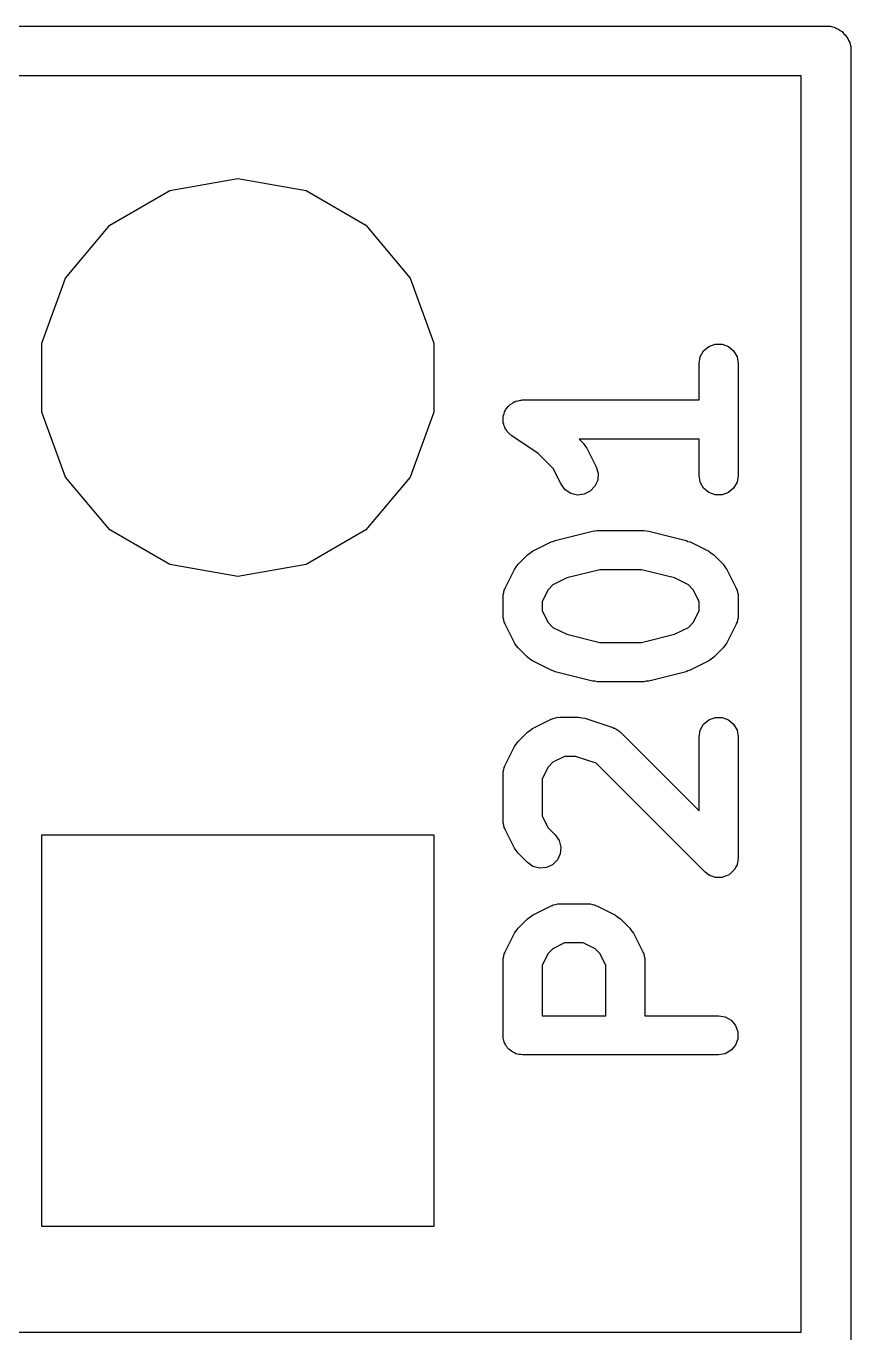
# Model space of a CAD drawing. Extents: x 51 to 149, y -134 to -32.
# Drawn here: x 56.38 to 62.69, y -46.81 to -36.81 of the extents above; entities that cross this region are included whole.
import ezdxf

# ---------------------------------------------------------------- set-up
doc = ezdxf.new("R2010")
doc.units = 0
doc.header["$MEASUREMENT"] = 0
doc.layers.add('BLACK', color=7, linetype='CONTINUOUS')

msp = doc.modelspace()

# ---------------------------------------------------------------- linework, layer by layer
at = {"layer": 'BLACK', "linetype": 'CONTINUOUS'}
for p, q in [((50.7833, -36.8095), (62.5167, -36.8095)), ((62.5167, -36.8095), (62.5167, -36.8095)), ((62.5167, -36.8095), (62.5336, -36.8095)), ((62.5336, -36.8095), (62.5495, -36.8153)), ((62.5495, -36.8153), (62.5662, -36.8182)), ((62.5662, -36.8182), (62.5808, -36.8267)), ((62.5808, -36.8267), (62.5967, -36.8325)), ((62.5967, -36.8325), (62.6097, -36.8434)), ((62.6097, -36.8434), (62.6243, -36.8518)), ((62.6243, -36.8518), (62.6352, -36.8648)), ((62.6352, -36.8648), (62.6482, -36.8757)), ((62.6482, -36.8757), (62.6566, -36.8903)), ((62.6566, -36.8903), (62.6675, -36.9033)), ((62.6675, -36.9033), (62.6733, -36.9192)), ((62.6733, -36.9192), (62.6818, -36.9338)), ((62.6818, -36.9338), (62.6847, -36.9505)), ((62.6847, -36.9505), (62.6905, -36.9664)), ((62.6905, -36.9664), (62.6905, -36.9833)), ((62.6905, -36.9833), (62.6905, -36.9833)), ((62.6905, -36.9833), (62.6905, -57.0167)), ((62.3095, -37.1905), (53.6905, -37.1905)), ((62.3095, -46.8095), (62.3095, -37.1905)), ((57.4791, -38.0687), (58, -37.9769)), ((58, -37.9769), (58.5209, -38.0687)), ((57.0209, -38.3332), (57.4791, -38.0687)), ((58.5209, -38.0687), (58.9791, -38.3332)), ((56.6809, -38.7384), (57.0209, -38.3332)), ((58.9791, -38.3332), (59.3191, -38.7384)), ((56.5, -39.2355), (56.6809, -38.7384)), ((59.3191, -38.7384), (59.5, -39.2355)), ((56.5, -39.7645), (56.5, -39.2355)), ((59.5, -39.2355), (59.5, -39.7645)), ((61.5376, -39.3416), (61.5637, -39.2964)), ((61.5637, -39.2964), (61.6036, -39.263)), ((61.6036, -39.263), (61.6525, -39.2451)), ((61.6525, -39.2451), (61.7046, -39.2451)), ((61.7046, -39.2451), (61.7536, -39.263)), ((61.7536, -39.263), (61.7935, -39.2964)), ((61.7935, -39.2964), (61.8195, -39.3416)), ((61.5286, -39.3929), (61.5376, -39.3416)), ((61.5286, -39.6714), (61.5286, -39.3929)), ((61.8195, -39.3416), (61.8286, -39.3929)), ((61.8286, -39.3929), (61.8286, -40.25)), ((60.0701, -39.7178), (60.0768, -39.7129)), ((60.0768, -39.7129), (60.0822, -39.7065)), ((60.0822, -39.7065), (60.0977, -39.6976)), ((60.0977, -39.6976), (60.1121, -39.687)), ((60.1121, -39.687), (60.1201, -39.6846)), ((60.1201, -39.6846), (60.1273, -39.6805)), ((60.1273, -39.6805), (60.1449, -39.6774)), ((60.1449, -39.6774), (60.1621, -39.6723)), ((60.1621, -39.6723), (60.1704, -39.6729)), ((60.1704, -39.6729), (60.1786, -39.6714)), ((60.1786, -39.6714), (61.5286, -39.6714)), ((56.6809, -40.2616), (56.5, -39.7645)), ((59.5, -39.7645), (59.3191, -40.2616)), ((60.0289, -39.8118), (60.0308, -39.8037)), ((60.0308, -39.8296), (60.0289, -39.8118)), ((60.0308, -39.7954), (60.037, -39.7786)), ((60.0308, -39.8037), (60.0308, -39.7954)), ((60.037, -39.7786), (60.0412, -39.7612)), ((60.0412, -39.7612), (60.0458, -39.7542)), ((60.0458, -39.7542), (60.0487, -39.7464)), ((60.0487, -39.7464), (60.0602, -39.7327)), ((60.0602, -39.7327), (60.0701, -39.7178)), ((60.0308, -39.8475), (60.0308, -39.8296)), ((60.0337, -39.8553), (60.0308, -39.8475)), ((60.0346, -39.8636), (60.0337, -39.8553)), ((60.0425, -39.8796), (60.0346, -39.8636)), ((60.0487, -39.8964), (60.0425, -39.8796)), ((60.054, -39.9028), (60.0487, -39.8964)), ((60.0577, -39.9103), (60.054, -39.9028)), ((60.0706, -39.9226), (60.0577, -39.9103)), ((60.0822, -39.9363), (60.0706, -39.9226)), ((60.0894, -39.9405), (60.0822, -39.9363)), ((60.0954, -39.9462), (60.0894, -39.9405)), ((60.2973, -40.0809), (60.0954, -39.9462)), ((61.5286, -39.9714), (60.6121, -39.9714)), ((60.6121, -39.9714), (60.6418, -40.0011)), ((60.6418, -40.0011), (60.6556, -40.0208)), ((61.5286, -40.25), (61.5286, -39.9714)), ((60.4124, -40.196), (60.2973, -40.0809)), ((60.6556, -40.0208), (60.6699, -40.0401)), ((60.6699, -40.0401), (60.7413, -40.1829)), ((60.473, -40.3171), (60.4124, -40.196)), ((60.7413, -40.1829), (60.7562, -40.2329)), ((57.0209, -40.6668), (56.6809, -40.2616)), ((59.3191, -40.2616), (58.9791, -40.6668)), ((60.504, -40.3589), (60.473, -40.3171)), ((60.753, -40.2849), (60.7323, -40.3327)), ((60.7562, -40.2329), (60.753, -40.2849)), ((61.5376, -40.3013), (61.5286, -40.25)), ((61.5637, -40.3464), (61.5376, -40.3013)), ((61.8195, -40.3013), (61.7935, -40.3464)), ((61.8286, -40.25), (61.8195, -40.3013)), ((60.5475, -40.3876), (60.504, -40.3589)), ((60.5982, -40.3997), (60.5475, -40.3876)), ((60.6499, -40.3938), (60.5982, -40.3997)), ((60.6965, -40.3705), (60.6499, -40.3938)), ((60.7323, -40.3327), (60.6965, -40.3705)), ((61.6036, -40.3799), (61.5637, -40.3464)), ((61.6525, -40.3977), (61.6036, -40.3799)), ((61.7046, -40.3977), (61.6525, -40.3977)), ((61.7536, -40.3799), (61.7046, -40.3977)), ((61.7935, -40.3464), (61.7536, -40.3799)), ((57.4791, -40.9313), (57.0209, -40.6668)), ((58.9791, -40.6668), (58.5209, -40.9313)), ((60.4279, -40.7473), (60.7136, -40.6759)), ((60.7136, -40.6759), (60.7319, -40.6746)), ((60.7319, -40.6746), (60.75, -40.6714)), ((60.75, -40.6714), (61.1071, -40.6714)), ((61.1071, -40.6714), (61.1252, -40.6746)), ((61.1252, -40.6746), (61.1435, -40.6759)), ((61.1435, -40.6759), (61.4292, -40.7473)), ((60.2543, -40.8301), (60.3972, -40.7587)), ((60.3972, -40.7587), (60.4129, -40.754)), ((60.4129, -40.754), (60.4279, -40.7473)), ((61.4292, -40.7473), (61.4442, -40.754)), ((61.4442, -40.754), (61.4599, -40.7587)), ((61.4599, -40.7587), (61.6028, -40.8301)), ((60.1439, -40.9296), (60.2154, -40.8582)), ((60.2154, -40.8582), (60.235, -40.8444)), ((60.235, -40.8444), (60.2543, -40.8301)), ((61.6028, -40.8301), (61.6221, -40.8444)), ((61.6221, -40.8444), (61.6418, -40.8582)), ((61.6418, -40.8582), (61.7132, -40.9296)), ((58, -41.0231), (57.4791, -40.9313)), ((58.5209, -40.9313), (58, -41.0231)), ((60.0444, -41.1115), (60.1158, -40.9686)), ((60.1158, -40.9686), (60.1301, -40.9493)), ((60.1301, -40.9493), (60.1439, -40.9296)), ((60.7685, -40.9714), (60.5166, -41.0344)), ((61.0887, -40.9714), (60.7685, -40.9714)), ((61.3405, -41.0344), (61.0887, -40.9714)), ((61.7132, -40.9296), (61.727, -40.9493)), ((61.727, -40.9493), (61.7413, -40.9686)), ((61.7413, -40.9686), (61.8127, -41.1115)), ((60.0419, -41.1198), (60.0444, -41.1115)), ((60.4103, -41.0876), (60.3733, -41.1246)), ((60.5166, -41.0344), (60.4103, -41.0876)), ((61.4469, -41.0876), (61.3405, -41.0344)), ((61.4839, -41.1246), (61.4469, -41.0876)), ((61.8127, -41.1115), (61.8152, -41.1198)), ((60.0286, -41.1786), (60.0301, -41.1701)), ((60.0286, -41.3214), (60.0286, -41.1786)), ((60.0296, -41.1614), (60.0346, -41.1446)), ((60.0301, -41.1701), (60.0296, -41.1614)), ((60.0346, -41.1446), (60.0376, -41.1273)), ((60.0376, -41.1273), (60.0419, -41.1198)), ((60.3733, -41.1246), (60.3286, -41.214)), ((60.3286, -41.214), (60.3286, -41.286)), ((61.5286, -41.214), (61.4839, -41.1246)), ((61.5286, -41.286), (61.5286, -41.214)), ((61.8152, -41.1198), (61.8195, -41.1273)), ((61.8195, -41.1273), (61.8226, -41.1446)), ((61.8226, -41.1446), (61.8276, -41.1614)), ((61.8276, -41.1614), (61.8271, -41.1701)), ((61.8271, -41.1701), (61.8286, -41.1786)), ((61.8286, -41.1786), (61.8286, -41.3214)), ((60.3286, -41.286), (60.3733, -41.3754)), ((61.4839, -41.3754), (61.5286, -41.286)), ((60.0301, -41.3299), (60.0286, -41.3214)), ((60.0296, -41.3386), (60.0301, -41.3299)), ((60.0346, -41.3554), (60.0296, -41.3386)), ((60.0376, -41.3727), (60.0346, -41.3554)), ((60.0419, -41.3802), (60.0376, -41.3727)), ((60.0444, -41.3885), (60.0419, -41.3802)), ((60.1158, -41.5314), (60.0444, -41.3885)), ((60.3733, -41.3754), (60.4103, -41.4124)), ((60.4103, -41.4124), (60.5166, -41.4656)), ((61.3405, -41.4656), (61.4469, -41.4124)), ((61.4469, -41.4124), (61.4839, -41.3754)), ((61.8127, -41.3885), (61.7413, -41.5314)), ((61.8152, -41.3802), (61.8127, -41.3885)), ((61.8195, -41.3727), (61.8152, -41.3802)), ((61.8226, -41.3554), (61.8195, -41.3727)), ((61.8276, -41.3386), (61.8226, -41.3554)), ((61.8286, -41.3214), (61.8271, -41.3299)), ((61.8271, -41.3299), (61.8276, -41.3386)), ((60.5166, -41.4656), (60.7685, -41.5286)), ((61.0887, -41.5286), (61.3405, -41.4656)), ((60.1301, -41.5506), (60.1158, -41.5314)), ((60.1439, -41.5703), (60.1301, -41.5506)), ((60.2154, -41.6418), (60.1439, -41.5703)), ((60.7685, -41.5286), (61.0887, -41.5286)), ((61.7132, -41.5703), (61.6418, -41.6418)), ((61.727, -41.5507), (61.7132, -41.5703)), ((61.7413, -41.5314), (61.727, -41.5507)), ((60.235, -41.6556), (60.2154, -41.6418)), ((60.2543, -41.6699), (60.235, -41.6556)), ((60.3972, -41.7413), (60.2543, -41.6699)), ((61.6028, -41.6699), (61.4599, -41.7413)), ((61.6221, -41.6556), (61.6028, -41.6699)), ((61.6418, -41.6418), (61.6221, -41.6556)), ((60.4129, -41.746), (60.3972, -41.7413)), ((60.4279, -41.7527), (60.4129, -41.746)), ((60.7136, -41.8241), (60.4279, -41.7527)), ((61.4292, -41.7527), (61.1435, -41.8241)), ((61.4442, -41.746), (61.4292, -41.7527)), ((61.4599, -41.7413), (61.4442, -41.746)), ((60.7319, -41.8254), (60.7136, -41.8241)), ((60.75, -41.8286), (60.7319, -41.8254)), ((61.1071, -41.8286), (60.75, -41.8286)), ((61.1252, -41.8254), (61.1071, -41.8286)), ((61.1435, -41.8241), (61.1252, -41.8254)), ((60.2543, -42.1873), (60.3972, -42.1158)), ((60.3972, -42.1158), (60.4055, -42.1134)), ((60.4055, -42.1134), (60.413, -42.109)), ((60.413, -42.109), (60.4303, -42.106)), ((60.4303, -42.106), (60.4471, -42.101)), ((60.4471, -42.101), (60.4558, -42.1015)), ((60.4558, -42.1015), (60.4643, -42.1)), ((60.4643, -42.1), (60.6071, -42.1)), ((60.6071, -42.1), (60.6308, -42.1042)), ((60.6308, -42.1042), (60.6546, -42.1077)), ((60.6546, -42.1077), (60.8689, -42.1791)), ((61.6036, -42.1201), (61.6525, -42.1023)), ((61.6525, -42.1023), (61.7046, -42.1023)), ((61.7046, -42.1023), (61.7536, -42.1201)), ((60.1439, -42.2868), (60.2154, -42.2154)), ((60.2154, -42.2154), (60.235, -42.2016)), ((60.235, -42.2016), (60.2543, -42.1873)), ((60.8689, -42.1791), (60.8765, -42.1832)), ((60.8765, -42.1832), (60.8848, -42.1855)), ((60.8848, -42.1855), (60.8992, -42.1956)), ((60.8992, -42.1956), (60.9147, -42.2039)), ((60.9147, -42.2039), (60.9204, -42.2104)), ((60.9204, -42.2104), (60.9275, -42.2154)), ((60.9275, -42.2154), (61.5286, -42.8164)), ((61.5286, -42.25), (61.5376, -42.1987)), ((61.5376, -42.1987), (61.5637, -42.1536)), ((61.5637, -42.1536), (61.6036, -42.1201)), ((61.7536, -42.1201), (61.7935, -42.1536)), ((61.7935, -42.1536), (61.8195, -42.1987)), ((61.8195, -42.1987), (61.8286, -42.25)), ((60.1158, -42.3258), (60.1301, -42.3065)), ((60.1301, -42.3065), (60.1439, -42.2868)), ((61.5286, -42.8164), (61.5286, -42.25)), ((61.8286, -42.25), (61.8286, -43.1786)), ((60.0444, -42.4686), (60.1158, -42.3258)), ((60.4997, -42.4), (60.4103, -42.4447)), ((60.5828, -42.4), (60.4997, -42.4)), ((60.7404, -42.4525), (60.5828, -42.4)), ((60.0296, -42.5186), (60.0346, -42.5017)), ((60.0346, -42.5017), (60.0376, -42.4844)), ((60.0376, -42.4844), (60.0419, -42.4769)), ((60.0419, -42.4769), (60.0444, -42.4686)), ((60.3733, -42.4817), (60.3286, -42.5711)), ((60.4103, -42.4447), (60.3733, -42.4817)), ((61.5725, -43.2846), (60.7404, -42.4525)), ((60.0286, -42.5357), (60.0301, -42.5272)), ((60.0286, -42.8929), (60.0286, -42.5357)), ((60.0301, -42.5272), (60.0296, -42.5186)), ((60.3286, -42.5711), (60.3286, -42.8574)), ((60.0301, -42.9014), (60.0286, -42.8929)), ((60.0296, -42.91), (60.0301, -42.9014)), ((60.0346, -42.9268), (60.0296, -42.91)), ((60.3286, -42.8574), (60.3733, -42.9469)), ((56.5, -46), (56.5, -43)), ((56.5, -43), (59.5, -43)), ((59.5, -43), (59.5, -46)), ((60.0376, -42.9442), (60.0346, -42.9268)), ((60.0419, -42.9517), (60.0376, -42.9442)), ((60.0444, -42.9599), (60.0419, -42.9517)), ((60.1158, -43.1028), (60.0444, -42.9599)), ((60.3733, -42.9469), (60.4275, -43.0011)), ((60.4275, -43.0011), (60.4574, -43.0437)), ((60.1301, -43.1221), (60.1158, -43.1028)), ((60.4574, -43.0437), (60.4709, -43.0941)), ((60.4709, -43.0941), (60.4663, -43.146)), ((60.1439, -43.1418), (60.1301, -43.1221)), ((60.2154, -43.2132), (60.1439, -43.1418)), ((60.258, -43.2431), (60.2154, -43.2132)), ((60.4443, -43.1932), (60.4075, -43.23)), ((60.4663, -43.146), (60.4443, -43.1932)), ((61.8235, -43.2174), (61.8207, -43.2234)), ((61.8252, -43.1979), (61.8235, -43.2174)), ((61.8286, -43.1786), (61.8252, -43.1979)), ((60.3084, -43.2566), (60.258, -43.2431)), ((60.3603, -43.252), (60.3084, -43.2566)), ((60.4075, -43.23), (60.3603, -43.252)), ((61.5886, -43.2959), (61.5725, -43.2846)), ((61.6036, -43.3085), (61.5886, -43.2959)), ((61.6098, -43.3107), (61.6036, -43.3085)), ((61.6152, -43.3145), (61.6098, -43.3107)), ((61.6341, -43.3196), (61.6152, -43.3145)), ((61.7352, -43.3152), (61.7174, -43.3235)), ((61.7536, -43.3085), (61.7352, -43.3152)), ((61.7586, -43.3042), (61.7536, -43.3085)), ((61.7646, -43.3014), (61.7586, -43.3042)), ((61.7785, -43.2876), (61.7646, -43.3014)), ((61.7935, -43.275), (61.7785, -43.2876)), ((61.7968, -43.2693), (61.7935, -43.275)), ((61.8014, -43.2646), (61.7968, -43.2693)), ((61.8097, -43.2469), (61.8014, -43.2646)), ((61.8195, -43.2299), (61.8097, -43.2469)), ((61.8207, -43.2234), (61.8195, -43.2299)), ((61.6525, -43.3263), (61.6341, -43.3196)), ((61.6591, -43.3263), (61.6525, -43.3263)), ((61.6655, -43.328), (61.6591, -43.3263)), ((61.685, -43.3263), (61.6655, -43.328)), ((61.7046, -43.3263), (61.685, -43.3263)), ((61.7108, -43.324), (61.7046, -43.3263)), ((61.7174, -43.3235), (61.7108, -43.324)), ((60.235, -43.6302), (60.2543, -43.6158)), ((60.2543, -43.6158), (60.3972, -43.5444)), ((60.3972, -43.5444), (60.4055, -43.5419)), ((60.4055, -43.5419), (60.413, -43.5376)), ((60.413, -43.5376), (60.4303, -43.5346)), ((60.4303, -43.5346), (60.4471, -43.5296)), ((60.4471, -43.5296), (60.4558, -43.5301)), ((60.4558, -43.5301), (60.4643, -43.5286)), ((60.4643, -43.5286), (60.6786, -43.5286)), ((60.6786, -43.5286), (60.6871, -43.5301)), ((60.6871, -43.5301), (60.6957, -43.5296)), ((60.6957, -43.5296), (60.7126, -43.5346)), ((60.7126, -43.5346), (60.7299, -43.5376)), ((60.7299, -43.5376), (60.7374, -43.5419)), ((60.7374, -43.5419), (60.7457, -43.5444)), ((60.7457, -43.5444), (60.8885, -43.6158)), ((60.8885, -43.6158), (60.9078, -43.6301)), ((60.1301, -43.7351), (60.1439, -43.7154)), ((60.1439, -43.7154), (60.2154, -43.6439)), ((60.2154, -43.6439), (60.235, -43.6302)), ((60.9078, -43.6301), (60.9275, -43.6439)), ((60.9275, -43.6439), (60.9989, -43.7154)), ((60.9989, -43.7154), (61.0127, -43.735)), ((60.0444, -43.8972), (60.1158, -43.7543)), ((60.1158, -43.7543), (60.1301, -43.7351)), ((61.0127, -43.735), (61.027, -43.7543)), ((61.027, -43.7543), (61.0984, -43.8972)), ((60.0346, -43.9303), (60.0376, -43.913)), ((60.0376, -43.913), (60.0419, -43.9055)), ((60.0419, -43.9055), (60.0444, -43.8972)), ((60.3733, -43.9103), (60.3286, -43.9997)), ((60.4103, -43.8733), (60.3733, -43.9103)), ((60.4997, -43.8286), (60.4103, -43.8733)), ((60.6432, -43.8286), (60.4997, -43.8286)), ((60.7326, -43.8733), (60.6432, -43.8286)), ((60.7696, -43.9103), (60.7326, -43.8733)), ((60.8143, -43.9997), (60.7696, -43.9103)), ((61.0984, -43.8972), (61.1009, -43.9055)), ((61.1009, -43.9055), (61.1052, -43.913)), ((61.1052, -43.913), (61.1083, -43.9303)), ((60.0286, -43.9643), (60.0301, -43.9558)), ((60.0286, -44.5357), (60.0286, -43.9643)), ((60.0296, -43.9471), (60.0346, -43.9303)), ((60.0301, -43.9558), (60.0296, -43.9471)), ((60.3286, -43.9997), (60.3286, -44.3857)), ((60.8143, -44.3857), (60.8143, -43.9997)), ((61.1083, -43.9303), (61.1133, -43.9471)), ((61.1133, -43.9471), (61.1128, -43.9558)), ((61.1128, -43.9558), (61.1143, -43.9643)), ((61.1143, -43.9643), (61.1143, -44.3857)), ((60.3286, -44.3857), (60.8143, -44.3857)), ((61.1143, -44.3857), (61.6786, -44.3857)), ((61.6786, -44.3857), (61.7299, -44.3948)), ((61.7299, -44.3948), (61.775, -44.4208)), ((61.775, -44.4208), (61.8085, -44.4607)), ((61.8085, -44.4607), (61.8263, -44.5097)), ((61.8263, -44.5097), (61.8263, -44.5618)), ((60.0308, -44.5486), (60.0286, -44.5357)), ((60.0308, -44.5618), (60.0308, -44.5486)), ((60.0353, -44.5741), (60.0308, -44.5618)), ((60.0376, -44.587), (60.0353, -44.5741)), ((60.0442, -44.5984), (60.0376, -44.587)), ((60.0487, -44.6107), (60.0442, -44.5984)), ((60.0571, -44.6208), (60.0487, -44.6107)), ((61.8085, -44.6107), (61.775, -44.6506)), ((61.8263, -44.5618), (61.8085, -44.6107)), ((60.0637, -44.6321), (60.0571, -44.6208)), ((60.0737, -44.6406), (60.0637, -44.6321)), ((60.0822, -44.6506), (60.0737, -44.6406)), ((60.0935, -44.6572), (60.0822, -44.6506)), ((60.1036, -44.6656), (60.0935, -44.6572)), ((60.1159, -44.6701), (60.1036, -44.6656)), ((60.1273, -44.6767), (60.1159, -44.6701)), ((60.1402, -44.6789), (60.1273, -44.6767)), ((60.1525, -44.6834), (60.1402, -44.6789)), ((60.1656, -44.6834), (60.1525, -44.6834)), ((60.1786, -44.6857), (60.1656, -44.6834)), ((61.6786, -44.6857), (60.1786, -44.6857)), ((61.7299, -44.6767), (61.6786, -44.6857)), ((61.775, -44.6506), (61.7299, -44.6767)), ((59.5, -46), (56.5, -46)), ((53.6905, -46.8095), (62.3095, -46.8095))]:
    msp.add_line(p, q, dxfattribs=at)

doc.saveas('drawing.dxf')
